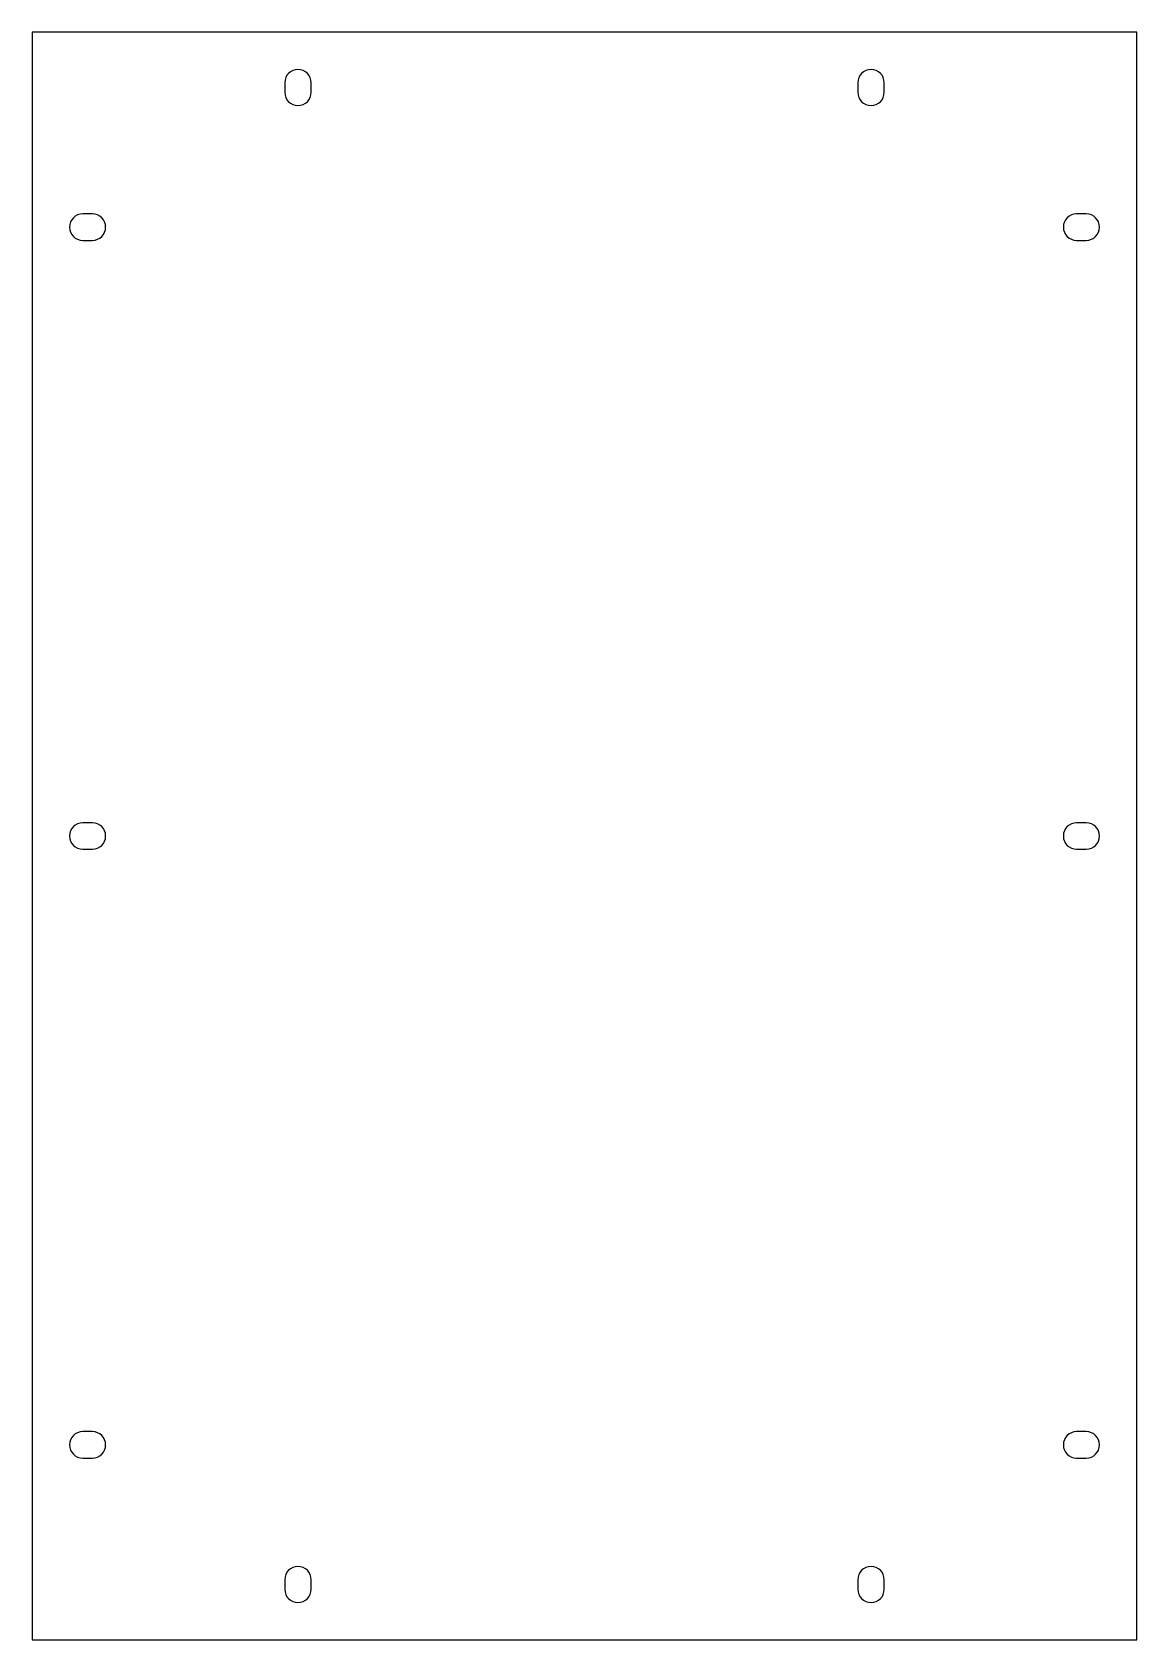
# Model space of a CAD drawing. Header units: millimetres. Extents: x 0 to 229, y 0 to 334.
import ezdxf

# ---------------------------------------------------------------- set-up
doc = ezdxf.new("R2010")
doc.units = ezdxf.units.MM
doc.layers.add('OUTLINE', color=7, linetype='Continuous')
doc.layers.add('SLOTS', color=7, linetype='Continuous')

msp = doc.modelspace()

# ---------------------------------------------------------------- linework, layer by layer
at = {"layer": 'OUTLINE'}
msp.add_lwpolyline([(0, 0), (229.4, 0), (229.4, 334), (0, 334)], close=True, dxfattribs=at)
at = {"layer": 'SLOTS'}
for p, q in [((52.45, 323.5), (52.45, 321.5)), ((57.95, 321.5), (57.95, 323.5)), ((171.45, 323.5), (171.45, 321.5)), ((176.95, 321.5), (176.95, 323.5)), ((12.5, 296.25), (10.5, 296.25)), ((218.9, 296.25), (216.9, 296.25)), ((10.5, 290.75), (12.5, 290.75)), ((216.9, 290.75), (218.9, 290.75)), ((12.5, 169.75), (10.5, 169.75)), ((218.9, 169.75), (216.9, 169.75)), ((10.5, 164.25), (12.5, 164.25)), ((216.9, 164.25), (218.9, 164.25)), ((12.5, 43.25), (10.5, 43.25)), ((218.9, 43.25), (216.9, 43.25)), ((10.5, 37.75), (12.5, 37.75)), ((216.9, 37.75), (218.9, 37.75)), ((52.45, 12.5), (52.45, 10.5)), ((57.95, 10.5), (57.95, 12.5)), ((171.45, 12.5), (171.45, 10.5)), ((176.95, 10.5), (176.95, 12.5))]:
    msp.add_line(p, q, dxfattribs=at)
for centre, start, end in [((55.2, 323.5), 0, 180), ((174.2, 323.5), 0, 180), ((55.2, 321.5), 180, 0), ((174.2, 321.5), 180, 0), ((10.5, 293.5), 90, 270), ((12.5, 293.5), 270, 90), ((216.9, 293.5), 90, 270), ((218.9, 293.5), 270, 90), ((10.5, 167), 90, 270), ((12.5, 167), 270, 90), ((216.9, 167), 90, 270), ((218.9, 167), 270, 90), ((10.5, 40.5), 90, 270), ((12.5, 40.5), 270, 90), ((216.9, 40.5), 90, 270), ((218.9, 40.5), 270, 90), ((55.2, 12.5), 0, 180), ((174.2, 12.5), 0, 180), ((55.2, 10.5), 180, 0), ((174.2, 10.5), 180, 0)]:
    msp.add_arc(centre, 2.75, start, end, dxfattribs=at)

doc.saveas('drawing.dxf')
